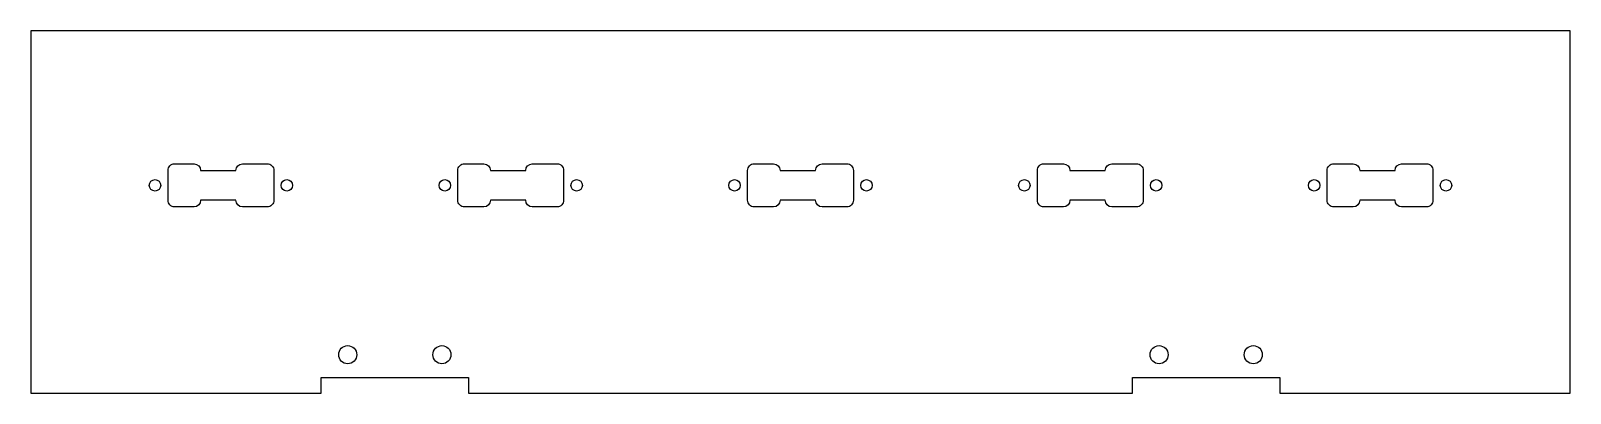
# Model space of a CAD drawing. Header units: inches. Extents: x 0 to 17, y 0 to 4.
import ezdxf

# ---------------------------------------------------------------- set-up
doc = ezdxf.new("R2010")
doc.units = ezdxf.units.IN
doc.header["$MEASUREMENT"] = 0

msp = doc.modelspace()

# ---------------------------------------------------------------- linework, layer by layer
msp.add_lwpolyline([(12.167, 0), (12.167, 0.172), (13.792, 0.172), (13.792, 0), (17, 0), (17, 4), (0, 4), (0, 0), (3.208, 0), (3.208, 0.172), (4.833, 0.172), (4.833, 0)], close=True)
for points in [[(1.516, 2.459, -0.414214), (1.588, 2.532), (1.803, 2.532, -0.414213), (1.875, 2.459), (2.266, 2.459, -0.414213), (2.338, 2.532), (2.612, 2.532, -0.414214), (2.684, 2.459), (2.684, 2.129, -0.414214), (2.612, 2.056), (2.338, 2.056, -0.414213), (2.266, 2.129), (1.875, 2.129, -0.414213), (1.803, 2.056), (1.588, 2.056, -0.414214), (1.516, 2.129)], [(5.003, 2.532, -0.414213), (5.075, 2.459), (5.466, 2.459, -0.414213), (5.538, 2.532), (5.812, 2.532, -0.414214), (5.884, 2.459), (5.884, 2.129, -0.414214), (5.812, 2.056), (5.538, 2.056, -0.414213), (5.466, 2.129), (5.075, 2.129, -0.414213), (5.003, 2.056), (4.788, 2.056, -0.414214), (4.716, 2.129), (4.716, 2.459, -0.414214), (4.788, 2.532)], [(8.203, 2.532, -0.414213), (8.275, 2.459), (8.666, 2.459, -0.414213), (8.738, 2.532), (9.012, 2.532, -0.414214), (9.084, 2.459), (9.084, 2.129, -0.414214), (9.012, 2.056), (8.738, 2.056, -0.414213), (8.666, 2.129), (8.275, 2.129, -0.414213), (8.203, 2.056), (7.988, 2.056, -0.414214), (7.916, 2.129), (7.916, 2.459, -0.414214), (7.988, 2.532)], [(11.403, 2.532, -0.414213), (11.475, 2.459), (11.866, 2.459, -0.414213), (11.938, 2.532), (12.212, 2.532, -0.414214), (12.284, 2.459), (12.284, 2.129, -0.414214), (12.212, 2.056), (11.938, 2.056, -0.414213), (11.866, 2.129), (11.475, 2.129, -0.414213), (11.403, 2.056), (11.188, 2.056, -0.414214), (11.116, 2.129), (11.116, 2.459, -0.414214), (11.188, 2.532)], [(14.603, 2.532, -0.414213), (14.675, 2.459), (15.066, 2.459, -0.414213), (15.138, 2.532), (15.412, 2.532, -0.414214), (15.484, 2.459), (15.484, 2.129, -0.414214), (15.412, 2.056), (15.138, 2.056, -0.414213), (15.066, 2.129), (14.675, 2.129, -0.414213), (14.603, 2.056), (14.388, 2.056, -0.414214), (14.316, 2.129), (14.316, 2.459, -0.414214), (14.388, 2.532)]]:
    msp.add_lwpolyline(points, format="xyb", close=True)
for centre, radius in [((1.372, 2.294), 0.063), ((2.828, 2.294), 0.063), ((4.572, 2.294), 0.063), ((6.028, 2.294), 0.063), ((7.772, 2.294), 0.063), ((9.228, 2.294), 0.063), ((10.972, 2.294), 0.063), ((12.428, 2.294), 0.063), ((14.172, 2.294), 0.063), ((15.628, 2.294), 0.063), ((3.5, 0.425), 0.1), ((4.54, 0.425), 0.1), ((12.46, 0.425), 0.1), ((13.5, 0.425), 0.1)]:
    msp.add_circle(centre, radius)

doc.saveas('drawing.dxf')
